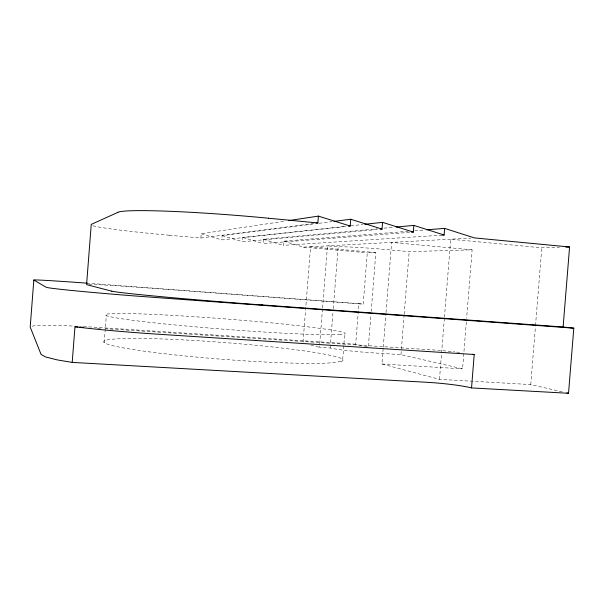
<?xml version="1.0" encoding="UTF-8"?>
<svg xmlns="http://www.w3.org/2000/svg" width="604" height="604" viewBox="0 0 604 604"><rect width="100%" height="100%" fill="white"/><g stroke="black" fill="none" stroke-linecap="round" stroke-linejoin="round"><path stroke-width="0.45" stroke-dasharray="3.02 2.27" d="M104.213 342.589L106.319 315.409M169.218 235.25L200.883 238.014L201.223 233.733L283.993 221.283M345.526 226.545L221.819 239.879L222.151 235.62L314.405 223.88M377.349 229.512L242.536 241.728L242.868 237.485L346.001 226.319M409.565 232.359L263.034 243.548L263.367 239.327L377.402 228.773M442.234 235.137L283.321 245.352L283.654 241.162L408.145 231.287M303.049 341.962L310.577 246.779L470.765 238.112M466.333 321.985L462.573 368.84L400.958 354.631L374.057 352.932A33.779 1.963 4.9 0 1 330.161 347.979L319.448 347.292L322.498 308.795M322.566 307.851L327.481 245.866L338.18 246.832A33.801 1.419 4.2 0 1 382.317 249.218L409.172 251.634L472.124 249.822L466.635 318.233M330.161 347.979L333.204 309.58M333.28 308.644L338.18 246.832M342.687 359.425L344.778 333.114M367.436 346.892L355.696 344.189L358.912 303.661L87.618 283.208M88.848 284.333A92.729 1.344 4.5 0 1 164.93 289.256L363.2 304.159L367.277 252.819L375.854 252.593L371.166 311.543M368.41 346.168L370.864 315.288M562.233 391.83L530.75 384.567L439.478 379.357L381.932 363.986L383.193 348.085M383.268 347.157L385.956 313.484M386.024 312.547L391.619 242.408L472.124 249.822M400.958 354.631L404.091 315.303M404.167 314.367L409.172 251.634M439.478 379.357L444.378 318.225M444.453 317.289L450.705 239.222L541.788 247.821L559.395 247.3M530.75 384.567L535.438 326.492M535.514 325.556L541.788 247.821M200.883 238.014L314.118 223.435M319.063 223.291L332.109 221.63M350.69 225.813L362.876 224.492M383.948 228.169L394.231 227.217M414.691 230.766L423.117 230.101M283.654 241.162L303.412 247.119L310.577 246.779L375.854 252.593M381.932 363.986L462.573 368.84M355.696 344.189L95.077 327.27A70.457 4.22 4 0 0 83.737 326.59M97.523 328.198L101.283 328.44M105.043 328.682L429.308 349.671A34.496 1.827 5.1 0 1 454.767 351.875M303.412 247.119L367.277 252.819M358.912 303.661L363.2 304.159M310.781 344.982L319.448 347.292M201.223 233.733L221.819 239.879M242.868 237.485L263.034 243.548M222.151 235.62L242.536 241.728M263.367 239.327L283.321 245.352M32.171 326.115A70.457 4.22 4 0 1 74.413 326.122M456.579 352.072A34.496 1.827 5.1 0 1 460.95 352.577M169.347 235.22A92.774 4.122 4.7 0 1 92.427 225.594M340.867 361.517L330.426 362.891A120.045 8.426 4.4 0 1 168.191 354.178A120.045 8.426 4.4 0 1 117.984 338.814A120.045 8.426 4.4 0 1 281.804 348.017L304.748 350.954A120.045 8.426 4.4 0 1 340.867 361.517M340.309 334.367L332.653 334.767A120.068 5.202 4.4 0 1 170.517 324.514A120.068 5.202 4.4 0 1 119.954 313.484A120.068 5.202 4.4 0 1 283.691 324.091L306.666 326.711A120.068 5.217 4.4 0 1 343.027 334.352L340.309 334.367"/><path stroke-width="0.91" d="M87.618 283.208L81.6 282.763A70.479 0.989 4.4 0 0 33.824 280.075L30.2 327.081L41.042 354.374L45.579 356.972L57.357 359.924L72.208 362.4L426.703 382.279A34.488 2.952 5.5 0 1 471.535 387.919L568.53 393.279L573.8 328.176L563.117 326.998L261.713 304.884M72.208 362.4L74.971 326.741L77.788 326.923M315.99 223.193L317.863 222.952L318.406 216.111L350.214 226.047L350.75 219.26L333.974 221.396M380.158 229.256L382.03 229.09L382.566 222.355L364.748 224.288M411.445 232.215L413.325 232.072L413.861 225.398L396.096 227.044M442.234 235.137L444.114 235.016L444.65 228.395L426.862 229.807M471.535 387.919L474.216 354.51A34.496 1.827 5.1 0 0 472.766 354.246M563.117 326.998L569.58 246.998L474.412 237.908L444.65 228.395M117.893 212.351L91.249 224.401L86.583 284.643L111.778 291.166M288.644 220.581L318.406 216.111M348.334 226.243L350.214 226.047M565.88 247.112L569.58 246.998M79.668 327.043L83.427 327.285M474.216 354.51L158.814 334.261A99.615 5.293 4.2 0 1 78.648 327.225L74.971 326.741M573.8 328.176L133.046 295.832A99.63 2.016 4.4 0 1 46.221 287.27L33.824 280.075M268.531 218.233L317.863 222.952M566.726 392.864L568.53 393.279M350.75 219.26L382.03 229.09M382.566 222.355L413.325 232.072M413.861 225.398L444.114 235.016M262.37 304.982A120.558 2.333 4.5 0 1 111.687 291.158M117.765 212.344A120.626 7.127 4.6 0 1 268.599 218.225"/></g></svg>
